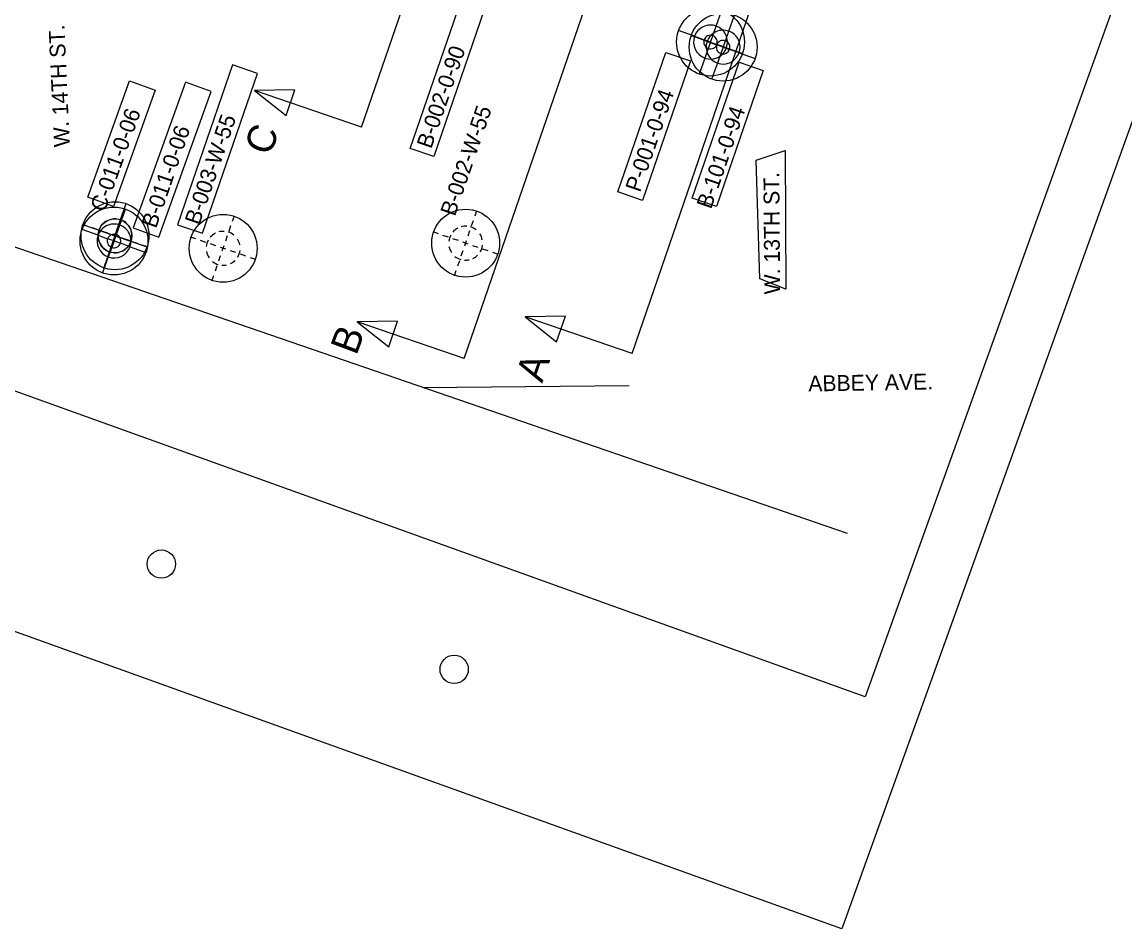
# Model space of a CAD drawing. Extents: x 2191181 to 2192791, y 663049 to 665043.
# Drawn here: x 2191853.5 to 2192340.8, y 663071.5 to 663472.3 of the extents above; entities that cross this region are included whole.
import ezdxf

# ---------------------------------------------------------------- set-up
doc = ezdxf.new("R2010")
doc.units = 0
for name, color, linetype in [('GE_P_CL_50', 7, 'Continuous'), ('GT_Historic_Soil_Boring', 7, 'Continuous'), ('GT_Instrumented_Soil_Boring', 7, 'Continuous'), ('GT_Project_Soil_Boring', 7, 'Continuous'), ('GT_Project_Text', 7, 'Continuous'), ('GT_W Abut X-Sections', 7, 'Continuous'), ('SH_Border', 7, 'Continuous'), ('SH_Cut_Line', 7, 'Continuous'), ('SH_Data', 7, 'Continuous')]:
    doc.layers.add(name, color=color, linetype=linetype)

msp = doc.modelspace()

# ---------------------------------------------------------------- linework, layer by layer
at = {"layer": 'GE_P_CL_50'}
msp.add_line((2192030.34, 663310.87), (2192121.71, 663311.75), dxfattribs=at)
at = {"layer": 'GT_Historic_Soil_Boring'}
for p, q in [((2191898.67, 663389.91), (2191899.48, 663392.28)), ((2191897.15, 663385.5), (2191897.96, 663387.86)), ((2191946.46, 663384.37), (2191947.28, 663386.73)), ((2192053.61, 663386.64), (2192054.43, 663389)), ((2191882.47, 663382), (2191880.1, 663382.82)), ((2191886.88, 663380.49), (2191884.52, 663381.3)), ((2191895.63, 663381.09), (2191896.44, 663383.45)), ((2191944.94, 663379.95), (2191945.76, 663382.32)), ((2192052.1, 663382.22), (2192052.91, 663384.59)), ((2191891.29, 663378.97), (2191888.93, 663379.78)), ((2191895.7, 663377.45), (2191893.34, 663378.27)), ((2191894.12, 663376.68), (2191894.93, 663379.04)), ((2191900.12, 663375.93), (2191897.75, 663376.75)), ((2191930.26, 663376.46), (2191927.9, 663377.27)), ((2191934.68, 663374.94), (2191932.31, 663375.75)), ((2191943.43, 663375.54), (2191944.24, 663377.9)), ((2192037.42, 663378.73), (2192035.05, 663379.54)), ((2192041.83, 663377.21), (2192039.46, 663378.02)), ((2192046.24, 663375.69), (2192043.88, 663376.51)), ((2192049.06, 663373.4), (2192049.88, 663375.77)), ((2192050.58, 663377.81), (2192051.39, 663380.18)), ((2191892.6, 663372.26), (2191893.41, 663374.63)), ((2191904.53, 663374.42), (2191902.17, 663375.23)), ((2191908.94, 663372.9), (2191906.58, 663373.71)), ((2191939.09, 663373.42), (2191936.73, 663374.24)), ((2191943.5, 663371.91), (2191941.13, 663372.72)), ((2191941.91, 663371.13), (2191942.72, 663373.49)), ((2191947.91, 663370.39), (2191945.55, 663371.2)), ((2192047.54, 663368.99), (2192048.36, 663371.35)), ((2192050.65, 663374.18), (2192048.29, 663374.99)), ((2192055.06, 663372.66), (2192052.7, 663373.47)), ((2192059.48, 663371.14), (2192057.11, 663371.95)), ((2191889.56, 663363.44), (2191890.37, 663365.8)), ((2191891.08, 663367.85), (2191891.89, 663370.22)), ((2191940.39, 663366.72), (2191941.21, 663369.08)), ((2191952.32, 663368.87), (2191949.96, 663369.68)), ((2191956.74, 663367.35), (2191954.37, 663368.17)), ((2192046.03, 663364.58), (2192046.84, 663366.94)), ((2192063.89, 663369.62), (2192061.53, 663370.44)), ((2191938.87, 663362.3), (2191939.69, 663364.67)), ((2192044.51, 663360.16), (2192045.32, 663362.53)), ((2191937.36, 663357.89), (2191938.17, 663360.26))]:
    msp.add_line(p, q, dxfattribs=at)
for centre, start, end in [((2191894.52, 663377.86), 86.1982, 104.7742), ((2191894.52, 663377.86), 151.726, 173.4799), ((2191894.52, 663377.86), 117.402, 139.4735), ((2191894.52, 663377.86), 51.0169, 72.892), ((2191894.52, 663377.86), 11.7113, 33.0485), ((2192049.47, 663374.58), 117.402, 139.4735), ((2192049.47, 663374.58), 86.1982, 104.7742), ((2192049.47, 663374.58), 51.0169, 72.892), ((2191894.52, 663377.86), 190.866, 213.8982), ((2191894.52, 663377.86), 328.9009, 352.941), ((2191942.32, 663372.31), 151.726, 173.4799), ((2191942.32, 663372.31), 117.402, 139.4735), ((2191942.32, 663372.31), 86.1982, 104.7742), ((2191942.32, 663372.31), 51.0169, 72.892), ((2191942.32, 663372.31), 11.7113, 33.0485), ((2192049.47, 663374.58), 151.726, 173.4799), ((2192049.47, 663374.58), 11.7113, 33.0485), ((2191894.52, 663377.86), 231.0257, 253.1506), ((2191894.52, 663377.86), 295.5179, 314.6905), ((2191942.32, 663372.31), 190.866, 213.8982), ((2191942.32, 663372.31), 328.9009, 352.941), ((2192049.47, 663374.58), 190.866, 213.8982), ((2192049.47, 663374.58), 328.9009, 352.941), ((2191894.52, 663377.86), 265.7426, 281.6878), ((2191942.32, 663372.31), 231.0257, 253.1506), ((2191942.32, 663372.31), 295.5179, 314.6905), ((2192049.47, 663374.58), 231.0257, 253.1506), ((2192049.47, 663374.58), 265.7426, 281.6878), ((2192049.47, 663374.58), 295.5179, 314.6905), ((2191942.32, 663372.31), 265.7426, 281.6878)]:
    msp.add_arc(centre, 7.5, start, end, dxfattribs=at)
at = {"layer": 'GT_Instrumented_Soil_Boring'}
for p, q in [((2192160.21, 663470.51), (2192162.75, 663477.57)), ((2192165.79, 663468.27), (2192168.33, 663475.33)), ((2192150.62, 663465.99), (2192143.56, 663468.52)), ((2192158.69, 663466.27), (2192160.21, 663470.51)), ((2192164.27, 663464.04), (2192165.79, 663468.27)), ((2192156.19, 663463.75), (2192149.14, 663466.29)), ((2192150.62, 663465.99), (2192154.85, 663464.46)), ((2192157.68, 663463.45), (2192154.85, 663464.46)), ((2192156.19, 663463.75), (2192160.43, 663462.23)), ((2192157.68, 663463.45), (2192156.66, 663460.63)), ((2192157.68, 663463.45), (2192158.69, 663466.27)), ((2192157.68, 663463.45), (2192160.5, 663462.43)), ((2192163.25, 663461.21), (2192164.27, 663464.04)), ((2192156.66, 663460.63), (2192155.14, 663456.39)), ((2192163.25, 663461.21), (2192160.43, 663462.23)), ((2192164.73, 663460.91), (2192160.5, 663462.43)), ((2192163.25, 663461.21), (2192162.24, 663458.39)), ((2192163.25, 663461.21), (2192166.08, 663460.2)), ((2192164.73, 663460.91), (2192171.79, 663458.37)), ((2192170.31, 663458.68), (2192166.08, 663460.2)), ((2192170.31, 663458.68), (2192177.37, 663456.14)), ((2192155.14, 663456.39), (2192152.6, 663449.33)), ((2192160.72, 663454.16), (2192158.18, 663447.1)), ((2192162.24, 663458.39), (2192160.72, 663454.16)), ((2191896.64, 663382.6), (2191899.18, 663389.65)), ((2191887.05, 663378.08), (2191879.99, 663380.61)), ((2191895.12, 663378.36), (2191896.64, 663382.6)), ((2191887.05, 663378.08), (2191891.28, 663376.55)), ((2191894.1, 663375.54), (2191891.28, 663376.55)), ((2191894.1, 663375.54), (2191895.12, 663378.36)), ((2191893.09, 663372.71), (2191891.57, 663368.48)), ((2191894.1, 663375.54), (2191893.09, 663372.71)), ((2191894.1, 663375.54), (2191896.93, 663374.52)), ((2191901.16, 663373), (2191896.93, 663374.52)), ((2191901.16, 663373), (2191908.22, 663370.46)), ((2191891.57, 663368.48), (2191889.03, 663361.42))]:
    msp.add_line(p, q, dxfattribs=at)
for centre, radius, start, end in [((2192157.68, 663463.45), 7.5, 70.2247, 160.2247), ((2192163.25, 663461.21), 7.5, 70.2247, 160.2247), ((2192157.68, 663463.45), 7.5, 340.2247, 70.2247), ((2192163.25, 663461.21), 7.5, 340.2247, 70.2247), ((2192157.68, 663463.45), 7.5, 160.2247, 250.2247), ((2192157.68, 663463.45), 3, 160.2247, 250.2247), ((2192157.68, 663463.45), 3, 70.2247, 160.2247), ((2192163.25, 663461.21), 7.5, 160.2247, 250.2247), ((2192157.68, 663463.45), 3, 340.2247, 70.2247), ((2192163.25, 663461.21), 3, 70.2247, 160.2247), ((2192163.25, 663461.21), 3, 340.2247, 70.2247), ((2192157.68, 663463.45), 7.5, 250.2247, 340.2247), ((2192157.68, 663463.45), 3, 250.2247, 340.2247), ((2192163.25, 663461.21), 3, 160.2247, 250.2247), ((2192163.25, 663461.21), 7.5, 250.2247, 340.2247), ((2192163.25, 663461.21), 3, 250.2247, 340.2247), ((2191894.1, 663375.54), 7.5, 70.2247, 160.2247), ((2191894.1, 663375.54), 7.5, 340.2247, 70.2247), ((2191894.1, 663375.54), 7.5, 160.2247, 250.2247), ((2191894.1, 663375.54), 3, 160.2247, 250.2247), ((2191894.1, 663375.54), 3, 70.2247, 160.2247), ((2191894.1, 663375.54), 3, 340.2247, 70.2247), ((2191894.1, 663375.54), 7.5, 250.2247, 340.2247), ((2191894.1, 663375.54), 3, 250.2247, 340.2247)]:
    msp.add_arc(centre, radius, start, end, dxfattribs=at)
at = {"layer": 'GT_Project_Soil_Boring'}
for p, q in [((2191894.52, 663377.86), (2191899.4, 663392.04)), ((2191894.52, 663377.86), (2191880.34, 663382.74)), ((2191894.52, 663377.86), (2191896.96, 663384.95)), ((2191887.43, 663380.3), (2191894.52, 663377.86)), ((2191894.52, 663377.86), (2191889.64, 663363.67)), ((2191894.52, 663377.86), (2191892.08, 663370.77)), ((2191894.52, 663377.86), (2191908.71, 663372.98)), ((2191901.61, 663375.42), (2191894.52, 663377.86))]:
    msp.add_line(p, q, dxfattribs=at)
for centre, radius in [((2192157.68, 663463.45), 15), ((2192163.25, 663461.21), 15), ((2191894.1, 663375.54), 15), ((2191894.52, 663377.86), 15), ((2191894.52, 663377.86), 15), ((2191894.52, 663377.86), 7.5), ((2191942.32, 663372.31), 15), ((2192049.47, 663374.58), 15)]:
    msp.add_circle(centre, radius, dxfattribs=at)
for start, end in [(341.0192, 71.0192), (161.0192, 251.0192)]:
    msp.add_arc((2191894.52, 663377.86), 7.5, start, end, dxfattribs=at)
at = {"layer": 'GT_Project_Text'}
msp.add_line((2192218.25, 663246.24), (2191286.41, 663566.74), dxfattribs=at)
for points in [[(2191946.48, 663453.33), (2191922.2, 663382.74), (2191933.18, 663378.96), (2191957.46, 663449.55)], [(2191912.32, 663442.16), (2191893.87, 663390.84), (2191882.47, 663394.94), (2191900.92, 663446.26)], [(2191925.68, 663445.68), (2191902.53, 663381.29), (2191913.94, 663377.19), (2191937.08, 663441.58)], [(2192179.4, 663358.85), (2192177.92, 663411.28), (2192190.68, 663415.57), (2192191, 663354.21)]]:
    msp.add_lwpolyline(points, close=True, dxfattribs=at)
at = {"layer": 'GT_W Abut X-Sections'}
for p, q in [((2192003.5, 663425.86), (2192194.34, 663980.69)), ((2192048.86, 663323.61), (2192272.29, 663973.18)), ((2192123.03, 663325.83), (2192340.32, 663957.54))]:
    msp.add_line(p, q, dxfattribs=at)
at = {"layer": 'SH_Border'}
for p, q in [((2192758.87, 664656.21), (2192226, 663174.09)), ((2192226, 663174.09), (2191237.92, 663529.34))]:
    msp.add_line(p, q, dxfattribs=at)
for centre in [(2191915.01, 663232.77), (2192044.4, 663186.25)]:
    msp.add_circle(centre, 6.25, dxfattribs=at)
at = {"layer": 'SH_Cut_Line'}
for p, q in [((2192003.5, 663425.86), (2191956.21, 663442.12)), ((2192123.03, 663325.83), (2192075.75, 663342.1)), ((2192048.86, 663323.61), (2192001.58, 663339.87))]:
    msp.add_line(p, q, dxfattribs=at)
msp.add_lwpolyline([(2192215.69, 663071.53), (2191180.56, 663443.7), (2191755.73, 665043.44), (2192790.86, 664671.28), (2192215.69, 663071.53)], dxfattribs=at)
for points in [[(2192024.98, 663416.45), (2192048.96, 663486.18), (2192059.32, 663482.61), (2192035.34, 663412.89)], [(2192116.76, 663397.24), (2192137.97, 663458.88), (2192148.83, 663455.14), (2192127.62, 663393.5)], [(2192149.63, 663394.49), (2192170.28, 663454.52), (2192180.96, 663450.85), (2192160.31, 663390.82)], [(2191974.05, 663442.33), (2191956.21, 663442.12), (2191970.15, 663430.98)], [(2192093.59, 663342.31), (2192075.75, 663342.1), (2192089.69, 663330.96)], [(2192019.41, 663340.08), (2192001.58, 663339.87), (2192015.51, 663328.74)]]:
    msp.add_lwpolyline(points, close=True, dxfattribs=at)

# ---------------------------------------------------------------- texts
at = {"layer": 'GT_Project_Text'}
for s, rotation, p in [('W. 14TH ST.', 92.5911, (2191874.59, 663417.22)), ('B-002-0-90', 71.0192, (2192034.26, 663415.96)), ('P-001-0-94', 71.0192, (2192126.48, 663396.76)), ('C-011-0-06', 70.2247, (2191890, 663388.01)), ('B-002-W-55', 71.0192, (2192044.71, 663386.14)), ('B-101-0-94', 71.0192, (2192157.93, 663389.3)), ('B-003-W-55', 71.0192, (2191931.77, 663382.23)), ('B-011-0-06', 71.0192, (2191912.66, 663380.79)), ('W. 13TH ST.', 90.4042, (2192188.44, 663351.98)), ('ABBEY AVE.', 0.9742, (2192200.94, 663309.03))]:
    msp.add_text(s, height=7, rotation=rotation, dxfattribs=at).set_placement(p)
at = {"layer": 'SH_Data'}
for s, rotation, p in [('C', 69.4303, (2191963.03, 663412.77)), ('B', 69.4303, (2192001.15, 663324.61)), ('A', 71.0192, (2192083.29, 663312.47))]:
    msp.add_text(s, height=12.5, rotation=rotation, dxfattribs=at).set_placement(p)

doc.saveas('drawing.dxf')
